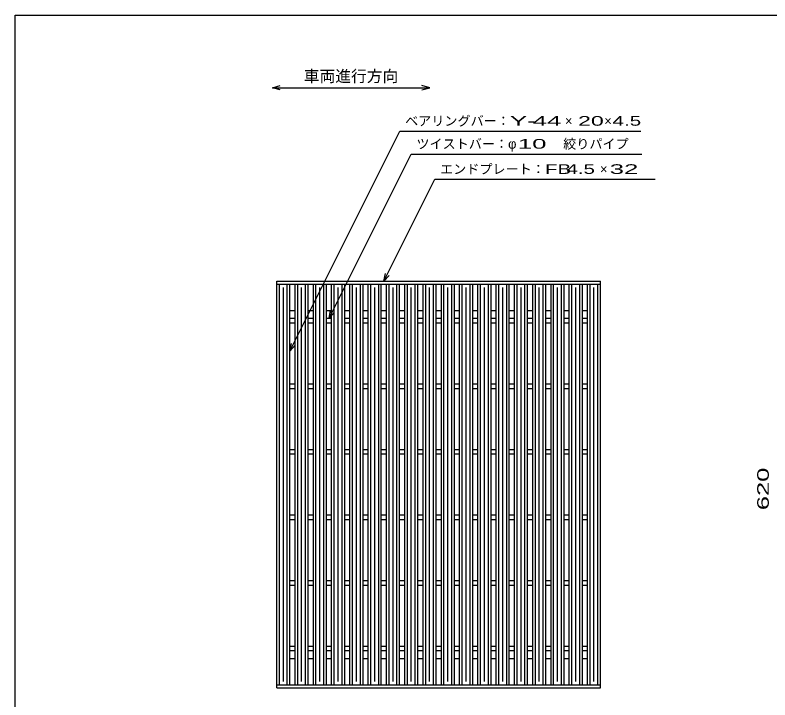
# Model space of a CAD drawing. Units: millimetres, scale not verified. Extents: x -1456 to 1389, y -1026 to 839.
# Drawn here: x -1379 to -227, y -206 to 839 of the extents above; entities that cross this region are included whole.
import ezdxf
from ezdxf.enums import TextEntityAlignment as Align

# ---------------------------------------------------------------- set-up
doc = ezdxf.new("R2010")
doc.units = ezdxf.units.MM
doc.header["$LTSCALE"] = 8
for name, color, linetype, lineweight in [('CADPAC_LAYER_0000', 150, 'Continuous', 25), ('CADPAC_LAYER_0016', 3, 'Continuous', 25), ('CADPAC_LAYER_0022', 2, 'Continuous', 25)]:
    doc.layers.add(name, color=color, linetype=linetype, lineweight=lineweight)
doc.styles.add('ベクトル', font='')
doc.styles.get('ベクトル').set_extended_font_data('ベクトル')

msp = doc.modelspace()

# ---------------------------------------------------------------- linework, layer by layer
at = {"layer": 'CADPAC_LAYER_0000'}
for p, q in [((-1379.2, -921.2), (-1379.2, 838.8)), ((-1379.2, 838.8), (1388.8, 838.8))]:
    msp.add_line(p, q, dxfattribs=at)
at = {"layer": 'CADPAC_LAYER_0000', "color": 4}
for p, q in [((-986.516, 728.067), (-974.516, 731.267)), ((-974.516, 724.867), (-986.516, 728.067)), ((-986.516, 728.067), (-746.516, 728.067)), ((-746.516, 728.067), (-758.516, 731.267)), ((-758.516, 724.867), (-746.516, 728.067))]:
    msp.add_line(p, q, dxfattribs=at)
at = {"layer": 'CADPAC_LAYER_0016'}
for p, q in [((-979.8, 432.8), (-485.8, 432.8)), ((-979.8, 428.3), (-979.8, 432.8)), ((-979.8, 428.3), (-485.8, 428.3)), ((-979.8, -182.7), (-979.8, 428.3)), ((-979.8, 428.3), (-959.8, 428.3)), ((-975.8, -182.7), (-975.8, 428.3)), ((-963.8, -182.7), (-963.8, 428.3)), ((-959.8, -182.7), (-959.8, 428.3)), ((-951.9, -182.7), (-951.9, 428.3)), ((-951.9, 428.3), (-931.9, 428.3)), ((-947.9, -182.7), (-947.9, 428.3)), ((-935.9, -182.7), (-935.9, 428.3)), ((-931.9, -182.7), (-931.9, 428.3)), ((-924, -182.7), (-924, 428.3)), ((-924, 428.3), (-904, 428.3)), ((-920, -182.7), (-920, 428.3)), ((-908, -182.7), (-908, 428.3)), ((-904, -182.7), (-904, 428.3)), ((-896.1, -182.7), (-896.1, 428.3)), ((-896.1, 428.3), (-876.1, 428.3)), ((-892.1, -182.7), (-892.1, 428.3)), ((-880.1, -182.7), (-880.1, 428.3)), ((-876.1, -182.7), (-876.1, 428.3)), ((-868.2, -182.7), (-868.2, 428.3)), ((-868.2, 428.3), (-848.2, 428.3)), ((-864.2, -182.7), (-864.2, 428.3)), ((-852.2, -182.7), (-852.2, 428.3)), ((-848.2, -182.7), (-848.2, 428.3)), ((-840.3, -182.7), (-840.3, 428.3)), ((-840.3, 428.3), (-820.3, 428.3)), ((-836.3, -182.7), (-836.3, 428.3)), ((-824.3, -182.7), (-824.3, 428.3)), ((-820.3, -182.7), (-820.3, 428.3)), ((-812.4, -182.7), (-812.4, 428.3)), ((-812.4, 428.3), (-792.4, 428.3)), ((-808.4, -182.7), (-808.4, 428.3)), ((-796.4, -182.7), (-796.4, 428.3)), ((-792.4, -182.7), (-792.4, 428.3)), ((-784.5, -182.7), (-784.5, 428.3)), ((-784.5, 428.3), (-764.5, 428.3)), ((-780.5, -182.7), (-780.5, 428.3)), ((-768.5, -182.7), (-768.5, 428.3)), ((-764.5, -182.7), (-764.5, 428.3)), ((-756.6, -182.7), (-756.6, 428.3)), ((-756.6, 428.3), (-736.6, 428.3)), ((-752.6, -182.7), (-752.6, 428.3)), ((-740.6, -182.7), (-740.6, 428.3)), ((-736.6, -182.7), (-736.6, 428.3)), ((-728.7, -182.7), (-728.7, 428.3)), ((-728.7, 428.3), (-708.7, 428.3)), ((-724.7, -182.7), (-724.7, 428.3)), ((-712.7, -182.7), (-712.7, 428.3)), ((-708.7, -182.7), (-708.7, 428.3)), ((-700.8, -182.7), (-700.8, 428.3)), ((-700.8, 428.3), (-680.8, 428.3)), ((-696.8, -182.7), (-696.8, 428.3)), ((-684.8, -182.7), (-684.8, 428.3)), ((-680.8, -182.7), (-680.8, 428.3)), ((-672.9, -182.7), (-672.9, 428.3)), ((-672.9, 428.3), (-652.9, 428.3)), ((-668.9, -182.7), (-668.9, 428.3)), ((-656.9, -182.7), (-656.9, 428.3)), ((-652.9, -182.7), (-652.9, 428.3)), ((-645, -182.7), (-645, 428.3)), ((-645, 428.3), (-625, 428.3)), ((-641, -182.7), (-641, 428.3)), ((-629, -182.7), (-629, 428.3)), ((-625, -182.7), (-625, 428.3)), ((-617.1, -182.7), (-617.1, 428.3)), ((-617.1, 428.3), (-597.1, 428.3)), ((-613.1, -182.7), (-613.1, 428.3)), ((-601.1, -182.7), (-601.1, 428.3)), ((-597.1, -182.7), (-597.1, 428.3)), ((-589.2, -182.7), (-589.2, 428.3)), ((-589.2, 428.3), (-569.2, 428.3)), ((-585.2, -182.7), (-585.2, 428.3)), ((-573.2, -182.7), (-573.2, 428.3)), ((-569.2, -182.7), (-569.2, 428.3)), ((-561.3, -182.7), (-561.3, 428.3)), ((-561.3, 428.3), (-541.3, 428.3)), ((-557.3, -182.7), (-557.3, 428.3)), ((-545.3, -182.7), (-545.3, 428.3)), ((-541.3, -182.7), (-541.3, 428.3)), ((-533.4, -182.7), (-533.4, 428.3)), ((-533.4, 428.3), (-513.4, 428.3)), ((-529.4, -182.7), (-529.4, 428.3)), ((-517.4, -182.7), (-517.4, 428.3)), ((-513.4, -182.7), (-513.4, 428.3)), ((-505.8, -182.7), (-505.8, 428.3)), ((-505.8, 428.3), (-485.8, 428.3)), ((-501.8, -182.7), (-501.8, 428.3)), ((-489.8, -182.7), (-489.8, 428.3)), ((-485.8, 428.3), (-485.8, 432.8)), ((-485.8, -182.7), (-485.8, 428.3)), ((-969.8, -177.7), (-969.8, 423.3)), ((-941.9, -177.7), (-941.9, 423.3)), ((-914, -177.7), (-914, 423.3)), ((-886.1, -177.7), (-886.1, 423.3)), ((-858.2, -177.7), (-858.2, 423.3)), ((-830.3, -177.7), (-830.3, 423.3)), ((-802.4, -177.7), (-802.4, 423.3)), ((-774.5, -177.7), (-774.5, 423.3)), ((-746.6, -177.7), (-746.6, 423.3)), ((-718.7, -177.7), (-718.7, 423.3)), ((-690.8, -177.7), (-690.8, 423.3)), ((-662.9, -177.7), (-662.9, 423.3)), ((-635, -177.7), (-635, 423.3)), ((-607.1, -177.7), (-607.1, 423.3)), ((-579.2, -177.7), (-579.2, 423.3)), ((-551.3, -177.7), (-551.3, 423.3)), ((-523.4, -177.7), (-523.4, 423.3)), ((-495.8, -177.7), (-495.8, 423.3)), ((-959.8, 388.3), (-951.9, 388.3)), ((-931.9, 388.3), (-924, 388.3)), ((-904, 388.3), (-896.1, 388.3)), ((-876.1, 388.3), (-868.2, 388.3)), ((-848.2, 388.3), (-840.3, 388.3)), ((-820.3, 388.3), (-812.4, 388.3)), ((-792.4, 388.3), (-784.5, 388.3)), ((-764.5, 388.3), (-756.6, 388.3)), ((-736.6, 388.3), (-728.7, 388.3)), ((-708.7, 388.3), (-700.8, 388.3)), ((-680.8, 388.3), (-672.9, 388.3)), ((-652.9, 388.3), (-645, 388.3)), ((-625, 388.3), (-617.1, 388.3)), ((-597.1, 388.3), (-589.2, 388.3)), ((-569.2, 388.3), (-561.3, 388.3)), ((-541.3, 388.3), (-533.4, 388.3)), ((-513.4, 388.3), (-505.5, 388.3)), ((-959.8, 376.3), (-951.9, 376.3)), ((-959.8, 369.3), (-951.9, 369.3)), ((-931.9, 376.3), (-924, 376.3)), ((-931.9, 369.3), (-924, 369.3)), ((-904, 376.3), (-896.1, 376.3)), ((-904, 369.3), (-896.1, 369.3)), ((-876.1, 376.3), (-868.2, 376.3)), ((-876.1, 369.3), (-868.2, 369.3)), ((-848.2, 376.3), (-840.3, 376.3)), ((-848.2, 369.3), (-840.3, 369.3)), ((-820.3, 376.3), (-812.4, 376.3)), ((-820.3, 369.3), (-812.4, 369.3)), ((-792.4, 376.3), (-784.5, 376.3)), ((-792.4, 369.3), (-784.5, 369.3)), ((-764.5, 376.3), (-756.6, 376.3)), ((-764.5, 369.3), (-756.6, 369.3)), ((-736.6, 376.3), (-728.7, 376.3)), ((-736.6, 369.3), (-728.7, 369.3)), ((-708.7, 376.3), (-700.8, 376.3)), ((-708.7, 369.3), (-700.8, 369.3)), ((-680.8, 376.3), (-672.9, 376.3)), ((-680.8, 369.3), (-672.9, 369.3)), ((-652.9, 376.3), (-645, 376.3)), ((-652.9, 369.3), (-645, 369.3)), ((-625, 376.3), (-617.1, 376.3)), ((-625, 369.3), (-617.1, 369.3)), ((-597.1, 376.3), (-589.2, 376.3)), ((-597.1, 369.3), (-589.2, 369.3)), ((-569.2, 376.3), (-561.3, 376.3)), ((-569.2, 369.3), (-561.3, 369.3)), ((-541.3, 376.3), (-533.4, 376.3)), ((-541.3, 369.3), (-533.4, 369.3)), ((-513.4, 376.3), (-505.8, 376.3)), ((-513.4, 369.3), (-505.8, 369.3)), ((-959.8, 276.3), (-951.9, 276.3)), ((-959.8, 269.3), (-951.9, 269.3)), ((-931.9, 276.3), (-924, 276.3)), ((-931.9, 269.3), (-924, 269.3)), ((-904, 276.3), (-896.1, 276.3)), ((-904, 269.3), (-896.1, 269.3)), ((-876.1, 276.3), (-868.2, 276.3)), ((-876.1, 269.3), (-868.2, 269.3)), ((-848.2, 276.3), (-840.3, 276.3)), ((-848.2, 269.3), (-840.3, 269.3)), ((-820.3, 276.3), (-812.4, 276.3)), ((-820.3, 269.3), (-812.4, 269.3)), ((-792.4, 276.3), (-784.5, 276.3)), ((-792.4, 269.3), (-784.5, 269.3)), ((-764.5, 276.3), (-756.6, 276.3)), ((-764.5, 269.3), (-756.6, 269.3)), ((-736.6, 276.3), (-728.7, 276.3)), ((-736.6, 269.3), (-728.7, 269.3)), ((-708.7, 276.3), (-700.8, 276.3)), ((-708.7, 269.3), (-700.8, 269.3)), ((-680.8, 276.3), (-672.9, 276.3)), ((-680.8, 269.3), (-672.9, 269.3)), ((-652.9, 276.3), (-645, 276.3)), ((-652.9, 269.3), (-645, 269.3)), ((-625, 276.3), (-617.1, 276.3)), ((-625, 269.3), (-617.1, 269.3)), ((-597.1, 276.3), (-589.2, 276.3)), ((-597.1, 269.3), (-589.2, 269.3)), ((-569.2, 276.3), (-561.3, 276.3)), ((-569.2, 269.3), (-561.3, 269.3)), ((-541.3, 276.3), (-533.4, 276.3)), ((-541.3, 269.3), (-533.4, 269.3)), ((-513.4, 276.3), (-505.8, 276.3)), ((-513.4, 269.3), (-505.8, 269.3)), ((-959.8, 176.3), (-951.9, 176.3)), ((-931.9, 176.3), (-924, 176.3)), ((-904, 176.3), (-896.1, 176.3)), ((-876.1, 176.3), (-868.2, 176.3)), ((-848.2, 176.3), (-840.3, 176.3)), ((-820.3, 176.3), (-812.4, 176.3)), ((-792.4, 176.3), (-784.5, 176.3)), ((-764.5, 176.3), (-756.6, 176.3)), ((-736.6, 176.3), (-728.7, 176.3)), ((-708.7, 176.3), (-700.8, 176.3)), ((-680.8, 176.3), (-672.9, 176.3)), ((-652.9, 176.3), (-645, 176.3)), ((-625, 176.3), (-617.1, 176.3)), ((-597.1, 176.3), (-589.2, 176.3)), ((-569.2, 176.3), (-561.3, 176.3)), ((-541.3, 176.3), (-533.4, 176.3)), ((-513.4, 176.3), (-505.8, 176.3)), ((-959.8, 169.3), (-951.9, 169.3)), ((-931.9, 169.3), (-924, 169.3)), ((-904, 169.3), (-896.1, 169.3)), ((-876.1, 169.3), (-868.2, 169.3)), ((-848.2, 169.3), (-840.3, 169.3)), ((-820.3, 169.3), (-812.4, 169.3)), ((-792.4, 169.3), (-784.5, 169.3)), ((-764.5, 169.3), (-756.6, 169.3)), ((-736.6, 169.3), (-728.7, 169.3)), ((-708.7, 169.3), (-700.8, 169.3)), ((-680.8, 169.3), (-672.9, 169.3)), ((-652.9, 169.3), (-645, 169.3)), ((-625, 169.3), (-617.1, 169.3)), ((-597.1, 169.3), (-589.2, 169.3)), ((-569.2, 169.3), (-561.3, 169.3)), ((-541.3, 169.3), (-533.4, 169.3)), ((-513.4, 169.3), (-505.8, 169.3)), ((-959.8, 76.3), (-951.9, 76.3)), ((-959.8, 69.3), (-951.9, 69.3)), ((-931.9, 76.3), (-924, 76.3)), ((-931.9, 69.3), (-924, 69.3)), ((-904, 76.3), (-896.1, 76.3)), ((-904, 69.3), (-896.1, 69.3)), ((-876.1, 76.3), (-868.2, 76.3)), ((-876.1, 69.3), (-868.2, 69.3)), ((-848.2, 76.3), (-840.3, 76.3)), ((-848.2, 69.3), (-840.3, 69.3)), ((-820.3, 76.3), (-812.4, 76.3)), ((-820.3, 69.3), (-812.4, 69.3)), ((-792.4, 76.3), (-784.5, 76.3)), ((-792.4, 69.3), (-784.5, 69.3)), ((-764.5, 76.3), (-756.6, 76.3)), ((-764.5, 69.3), (-756.6, 69.3)), ((-736.6, 76.3), (-728.7, 76.3)), ((-736.6, 69.3), (-728.7, 69.3)), ((-708.7, 76.3), (-700.8, 76.3)), ((-708.7, 69.3), (-700.8, 69.3)), ((-680.8, 76.3), (-672.9, 76.3)), ((-680.8, 69.3), (-672.9, 69.3)), ((-652.9, 76.3), (-645, 76.3)), ((-652.9, 69.3), (-645, 69.3)), ((-625, 76.3), (-617.1, 76.3)), ((-625, 69.3), (-617.1, 69.3)), ((-597.1, 76.3), (-589.2, 76.3)), ((-597.1, 69.3), (-589.2, 69.3)), ((-569.2, 76.3), (-561.3, 76.3)), ((-569.2, 69.3), (-561.3, 69.3)), ((-541.3, 76.3), (-533.4, 76.3)), ((-541.3, 69.3), (-533.4, 69.3)), ((-513.4, 76.3), (-505.8, 76.3)), ((-513.4, 69.3), (-505.8, 69.3)), ((-959.8, -23.7), (-951.9, -23.7)), ((-959.8, -30.7), (-951.9, -30.7)), ((-931.9, -23.7), (-924, -23.7)), ((-931.9, -30.7), (-924, -30.7)), ((-904, -23.7), (-896.1, -23.7)), ((-904, -30.7), (-896.1, -30.7)), ((-876.1, -23.7), (-868.2, -23.7)), ((-876.1, -30.7), (-868.2, -30.7)), ((-848.2, -23.7), (-840.3, -23.7)), ((-848.2, -30.7), (-840.3, -30.7)), ((-820.3, -23.7), (-812.4, -23.7)), ((-820.3, -30.7), (-812.4, -30.7)), ((-792.4, -23.7), (-784.5, -23.7)), ((-792.4, -30.7), (-784.5, -30.7)), ((-764.5, -23.7), (-756.6, -23.7)), ((-764.5, -30.7), (-756.6, -30.7)), ((-736.6, -23.7), (-728.7, -23.7)), ((-736.6, -30.7), (-728.7, -30.7)), ((-708.7, -23.7), (-700.8, -23.7)), ((-708.7, -30.7), (-700.8, -30.7)), ((-680.8, -23.7), (-672.9, -23.7)), ((-680.8, -30.7), (-672.9, -30.7)), ((-652.9, -23.7), (-645, -23.7)), ((-652.9, -30.7), (-645, -30.7)), ((-625, -23.7), (-617.1, -23.7)), ((-625, -30.7), (-617.1, -30.7)), ((-597.1, -23.7), (-589.2, -23.7)), ((-597.1, -30.7), (-589.2, -30.7)), ((-569.2, -23.7), (-561.3, -23.7)), ((-569.2, -30.7), (-561.3, -30.7)), ((-541.3, -23.7), (-533.4, -23.7)), ((-541.3, -30.7), (-533.4, -30.7)), ((-513.4, -23.7), (-505.8, -23.7)), ((-513.4, -30.7), (-505.8, -30.7)), ((-959.8, -123.7), (-951.9, -123.7)), ((-931.9, -123.7), (-924, -123.7)), ((-904, -123.7), (-896.1, -123.7)), ((-876.1, -123.7), (-868.2, -123.7)), ((-848.2, -123.7), (-840.3, -123.7)), ((-820.3, -123.7), (-812.4, -123.7)), ((-792.4, -123.7), (-784.5, -123.7)), ((-764.5, -123.7), (-756.6, -123.7)), ((-736.6, -123.7), (-728.7, -123.7)), ((-708.7, -123.7), (-700.8, -123.7)), ((-680.8, -123.7), (-672.9, -123.7)), ((-652.9, -123.7), (-645, -123.7)), ((-625, -123.7), (-617.1, -123.7)), ((-597.1, -123.7), (-589.2, -123.7)), ((-569.2, -123.7), (-561.3, -123.7)), ((-541.3, -123.7), (-533.4, -123.7)), ((-513.4, -123.7), (-505.8, -123.7)), ((-959.8, -130.7), (-951.9, -130.7)), ((-931.9, -130.7), (-924, -130.7)), ((-904, -130.7), (-896.1, -130.7)), ((-876.1, -130.7), (-868.2, -130.7)), ((-848.2, -130.7), (-840.3, -130.7)), ((-820.3, -130.7), (-812.4, -130.7)), ((-792.4, -130.7), (-784.5, -130.7)), ((-764.5, -130.7), (-756.6, -130.7)), ((-736.6, -130.7), (-728.7, -130.7)), ((-708.7, -130.7), (-700.8, -130.7)), ((-680.8, -130.7), (-672.9, -130.7)), ((-652.9, -130.7), (-645, -130.7)), ((-625, -130.7), (-617.1, -130.7)), ((-597.1, -130.7), (-589.2, -130.7)), ((-569.2, -130.7), (-561.3, -130.7)), ((-541.3, -130.7), (-533.4, -130.7)), ((-513.4, -130.7), (-505.8, -130.7)), ((-959.8, -142.7), (-951.9, -142.7)), ((-931.9, -142.7), (-924, -142.7)), ((-904, -142.7), (-896.1, -142.7)), ((-876.1, -142.7), (-868.2, -142.7)), ((-848.2, -142.7), (-840.3, -142.7)), ((-820.3, -142.7), (-812.4, -142.7)), ((-792.4, -142.7), (-784.5, -142.7)), ((-764.5, -142.7), (-756.6, -142.7)), ((-736.6, -142.7), (-728.7, -142.7)), ((-708.7, -142.7), (-700.8, -142.7)), ((-680.8, -142.7), (-672.9, -142.7)), ((-652.9, -142.7), (-645, -142.7)), ((-625, -142.7), (-617.1, -142.7)), ((-597.1, -142.7), (-589.2, -142.7)), ((-569.2, -142.7), (-561.3, -142.7)), ((-541.3, -142.7), (-533.4, -142.7)), ((-513.4, -142.7), (-505.5, -142.7)), ((-979.8, -182.7), (-485.8, -182.7)), ((-979.8, -187.2), (-979.8, -182.7)), ((-979.8, -182.7), (-959.8, -182.7)), ((-951.9, -182.7), (-931.9, -182.7)), ((-924, -182.7), (-904, -182.7)), ((-896.1, -182.7), (-876.1, -182.7)), ((-868.2, -182.7), (-848.2, -182.7)), ((-840.3, -182.7), (-820.3, -182.7)), ((-812.4, -182.7), (-792.4, -182.7)), ((-784.5, -182.7), (-764.5, -182.7)), ((-756.6, -182.7), (-736.6, -182.7)), ((-728.7, -182.7), (-708.7, -182.7)), ((-700.8, -182.7), (-680.8, -182.7)), ((-672.9, -182.7), (-652.9, -182.7)), ((-645, -182.7), (-625, -182.7)), ((-617.1, -182.7), (-597.1, -182.7)), ((-589.2, -182.7), (-569.2, -182.7)), ((-561.3, -182.7), (-541.3, -182.7)), ((-533.4, -182.7), (-513.4, -182.7)), ((-505.8, -182.7), (-485.8, -182.7)), ((-485.8, -187.2), (-485.8, -182.7)), ((-979.8, -187.2), (-485.8, -187.2))]:
    msp.add_line(p, q, dxfattribs=at)
at = {"layer": 'CADPAC_LAYER_0022', "color": 4}
for p, q in [((-959.8, 326.3), (-792.05, 661.8)), ((-792.05, 661.8), (-424.05, 661.8)), ((-900.05, 376.3), (-774.8, 626.8)), ((-774.8, 626.8), (-422.8, 626.8)), ((-816.35, 432.8), (-738.6, 588.3)), ((-738.6, 588.3), (-402.6, 588.3)), ((-816.35, 432.8), (-813.95, 444.48)), ((-816.35, 432.8), (-808.35, 441.6)), ((-900.05, 376.3), (-897.65, 387.98)), ((-900.05, 376.3), (-892.05, 385.1)), ((-959.8, 326.3), (-957.4, 337.98)), ((-959.8, 326.3), (-951.8, 335.1))]:
    msp.add_line(p, q, dxfattribs=at)

# ---------------------------------------------------------------- texts
at = {"layer": 'CADPAC_LAYER_0000', "color": 2, "style": 'ベクトル'}
msp.add_text('車両進行方向', height=17.6, dxfattribs=at).set_placement((-938.516, 745.667), align=Align.MIDDLE_LEFT)
at = {"layer": 'CADPAC_LAYER_0022', "style": 'ベクトル'}
for s, p in [('ベアリングバー：', (-784.05, 677.4)), ('×', (-540.05, 677.4)), ('×', (-480.05, 677.4)), ('ツイストバー：', (-766.8, 642.4)), ('φ', (-626.8, 642.4)), ('絞りパイプ', (-542.8, 642.4)), ('エンドプレート：', (-730.6, 603.9)), ('×', (-486.6, 603.9))]:
    msp.add_text(s, height=14.66, dxfattribs=at).set_placement(p, align=Align.MIDDLE_LEFT)
for s, width, p in [('Y-', 2, (-624.05, 677.4)), (' 44 ', 2, (-600.05, 677.4)), ('20', 1.8, (-520.05, 677.4)), (' 4.5 ', 1.6, (-476.05, 677.4)), (' 10 ', 2, (-622.8, 642.4)), ('FB', 1.6, (-570.6, 603.9)), (' 4.5 ', 1.6, (-546.6, 603.9)), (' 32 ', 2, (-482.6, 603.9))]:
    msp.add_text(s, height=14.66, dxfattribs=dict(at, width=width)).set_placement(p, align=Align.MIDDLE_LEFT)
at = {"layer": 'CADPAC_LAYER_0022', "style": 'ベクトル', "width": 1.65}
msp.add_text(' 620 ', height=17.6, rotation=90, dxfattribs=at).set_placement((-237.8, 72.8), align=Align.MIDDLE_LEFT)

doc.saveas('drawing.dxf')
